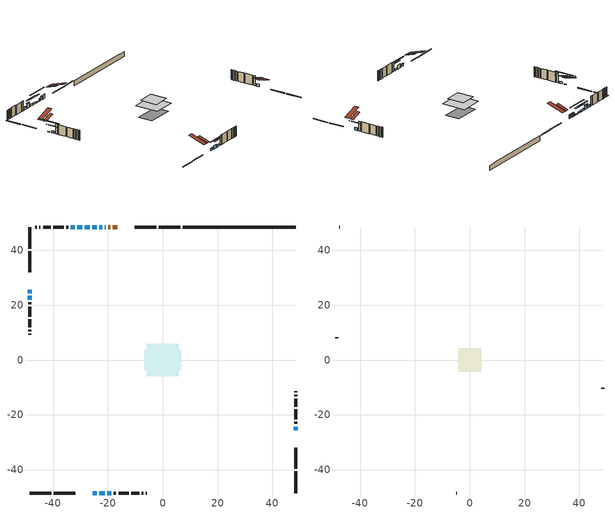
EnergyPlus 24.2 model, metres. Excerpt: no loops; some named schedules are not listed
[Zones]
conditioned space
 floor outside (Floor1 construction): -0.68,-0.68 -0.68,0.68 0.68,0.68 0.68,-0.68 z0.65
 floor adiabatic (AdiabaticFloorConstruction): -5.91,-5.91 -5.91,5.91 5.91,5.91 5.91,-5.91 z3.09
 floor foundation (Slab1 construction): -6.68,-3.63 -6.68,3.63 6.68,3.63 6.68,-3.63 z-1.72
 wall outside (RimJoist1 construction): 6.4,48.58 -1.53,48.58 / -48.58,-48.58 -40.65,-48.58 / -48.58,48.58 -48.58,40.65 / 48.58,-48.58 48.58,-40.65 z0.65:0.95
 wall outside (RimJoist2 construction): -2.46,48.58 -10.19,48.58 / -39.72,-48.58 -31.99,-48.58 / -48.58,39.72 -48.58,31.99 / 48.58,-39.72 48.58,-31.99 z0.65:0.95
 wall outside (AdiabaticWallConstruction 1): -16.57,48.58 -18.19,48.58 / -19.12,48.58 -19.95,48.58 z0.65:2.68
 wall outside (AdiabaticWallConstruction): -20.87,48.58 -21.15,48.58 z0.65:1.87; -25.61,-48.58 -24.16,-48.58 / -26.62,48.58 -28.48,48.58 / -48.58,23.53 -48.58,22.08 / -32.11,48.58 -33.56,48.58 / -20.22,-48.58 -18.77,-48.58 z0.65:1.67; -22.07,48.58 -23.22,48.58 / -48.58,25.61 -48.58,24.46 z0.65:1.01; 48.58,-25.61 48.58,-24.29 z0.65:1.97; -24.15,48.58 -25.7,48.58 z0.65:1.44; -29.41,48.58 -31.18,48.58 z0.65:2.68; -23.23,-48.58 -21.15,-48.58 z0.65:2.43
 wall outside (Wall1 construction): -34.49,48.58 -35.25,48.58 / -17.84,-48.58 -17.08,-48.58 / -48.58,21.16 -48.58,20.39 / 48.58,-23.37 48.58,-22.6 z0.65:5.53
 wall outside (Wall2 construction): -36.18,48.58 -39.92,48.58 / -16.15,-48.58 -12.41,-48.58 / -48.58,19.46 -48.58,15.72 / 48.58,-21.67 48.58,-17.93 z0.65:5.53
 wall outside (Wall3 construction): -40.85,48.58 -43.72,48.58 / -11.48,-48.58 -8.61,-48.58 / -48.58,14.8 -48.58,11.92 / 48.58,-17.01 48.58,-14.13 z0.65:5.53
 wall outside (Wall4 construction): -44.65,48.58 -45.17,48.58 / -7.68,-48.58 -7.16,-48.58 / -48.58,10.99 -48.58,10.47 / 48.58,-13.2 48.58,-12.68 z0.65:5.53
 wall outside (Wall5 construction): -46.1,48.58 -46.48,48.58 / -6.23,-48.58 -5.85,-48.58 / -48.58,9.55 -48.58,9.16 / 48.58,-11.76 48.58,-11.37 z0.65:5.53
 wall foundation (FoundationWall1 construction): 7.32,48.58,-1.72 7.32,48.58,0.65 44.45,48.58,0.65 44.45,48.58,0.45 48.58,48.58,0.45 48.58,48.58,-1.72
 window (WindowConstruction 9): -20.87,48.58 -21.14,48.58 z0.65:1.87
 window (WindowConstruction 8): -25.6,-48.58 -24.16,-48.58 z0.65:1.67
 window (WindowConstruction 10): -22.07,48.58 -23.22,48.58 z0.65:1.01
 window (WindowConstruction 11): -48.58,25.6 -48.58,24.46 z0.65:1.01
 window (WindowConstruction): 48.58,-25.6 48.58,-24.29 z0.65:1.97
 window (WindowConstruction 1): -24.15,48.58 -25.7,48.58 z0.65:1.44
 window (WindowConstruction 2): -26.62,48.58 -28.48,48.58 z0.65:1.67
 window (WindowConstruction 3): -29.41,48.58 -31.18,48.58 z0.65:2.68
 window (WindowConstruction 4): -23.23,-48.58 -21.15,-48.58 z0.65:2.43
 window (WindowConstruction 5): -48.58,23.53 -48.58,22.08 z0.65:1.67
 window (WindowConstruction 6): -32.11,48.58 -33.56,48.58 z0.65:1.67
 window (WindowConstruction 7): -20.22,-48.58 -18.77,-48.58 z0.65:1.67
 door (Door): -16.58,48.58 -18.19,48.58 z0.65:2.68
 door (Door 1): -19.12,48.58 -19.94,48.58 z0.65:2.68
 ceiling adiabatic (AdiabaticFloorConstruction): 5.91,-5.91 5.91,5.91 -5.91,5.91 -5.91,-5.91 z3.09
 roof outside (Roof2 construction): -15.65,48.58,5.53 -15.65,43.18,7.33 -14.22,43.18,7.33 -14.22,48.58,5.53; -26.53,-48.58,5.53 -26.53,-43.18,7.33 -27.96,-43.18,7.33 -27.96,-48.58,5.53; -48.58,26.53,5.53 -43.18,26.53,7.33 -43.18,27.96,7.33 -48.58,27.96,5.53; 48.58,-26.53,5.53 43.18,-26.53,7.33 43.18,-27.96,7.33 48.58,-27.96,5.53
attic - vented
 floor to conditioned space (Floor2 construction Reversed): -4.23,-4.23 -4.23,4.23 4.23,4.23 4.23,-4.23 z5.53
 wall outside (Wall6 construction): -47.41,48.58 -47.65,48.58 / -4.92,-48.58 -4.68,-48.58 / -48.58,8.23 -48.58,8 / 48.58,-10.44 48.58,-10.21 z0.65:5.53
 roof outside (Roof1 construction): -13.29,48.58,5.53 -13.29,40.33,8.28 -11.12,40.33,8.28 -11.12,48.58,5.53; -28.89,-48.58,5.53 -28.89,-40.33,8.28 -31.06,-40.33,8.28 -31.06,-48.58,5.53; -48.58,28.89,5.53 -40.33,28.89,8.28 -40.33,31.06,8.28 -48.58,31.06,5.53; 48.58,-28.89,5.53 40.33,-28.89,8.28 40.33,-31.06,8.28 48.58,-31.06,5.53
shading: -23.96,-48.58 -25.81,-48.58 -25.81,-48.99 -23.96,-48.99 z1.87; -28.31,48.58 -16.98,48.58 -16.98,48.99 -28.31,48.99 z6.1; -48.58,19.37 -48.58,30.7 -48.99,30.7 -48.99,19.37 z6.1; 48.58,-21.6 48.58,-28.3 48.99,-28.3 48.99,-21.6 z4.66; -28.39,48.58 -21.45,48.58 -21.45,48.99 -28.39,48.99 z4.13; -31.17,48.58 -23.93,48.58 -23.93,48.99 -31.17,48.99 z4.36; -31.39,48.58 -29.21,48.58 -29.21,48.99 -31.39,48.99 z2.88; -18.45,-48.58 -25.92,-48.58 -25.92,-48.99 -18.45,-48.99 z5.12; -48.58,19.39 -48.58,26.22 -48.99,26.22 -48.99,19.39 z4.36; -33.76,48.58 -31.91,48.58 -31.91,48.99 -33.76,48.99 z1.87; -16.08,-48.58 -22.91,-48.58 -22.91,-48.99 -16.08,-48.99 z4.36
[Building]
Building 1: Terrain=Suburbs
[Site:Location]
Edmonton Intl AP_AB: Latitude {deg}=53.31; Longitude {deg}=-113.58; Time Zone {hr}=-7; Elevation {m}=723; Keep Site Location Information=Yes
[Site:GroundTemperature:Shallow]
-1.56185, -3.61833, -3.78302, -2.80711, 1.11059, 5.01004, 8.39065, 10.5322, 10.7141, 8.97234, 5.67794, 1.89811
[Site:WaterMainsTemperature]
Calculation Method=Schedule; Temperature Schedule=mains temperature schedule
[Material] Roughness=Rough; Thermal Absorptance=0.9
Name | Thickness {m} | Conductivity {W/m-K} | Density {kg/m3} | Specific Heat {J/kg-K} | Solar Absorptance | Visible Absorptance
asphalt or fiberglass shingles | 0.00635 | 0.162714 | 1121.4 | 1465.45 | 0.4 | 0.4
ceiling loosefill ins | 0.0846667 | 0.0480833 | 16.02 | 1046.75 | 0.7 | 0.7
ceiling stud and cavity | 0.1397 | 0.101195 | 65.682 | 1177.47 | 0.7 | 0.7
concrete 4.0 in. | 0.1016 | 1.803125 | 2242.8 | 837.4 | 0.7 | 0.7
concrete 8.0 in. | 0.2032 | 1.803125 | 2242.8 | 837.4 | 0.7 | 0.7
door material | 0.04445 | 0.053851 | 512.64 | 1214.23 | 0.7 | 0.7
exterior vertical ins | 0.0460229 | 0.029427 | 32.04 | 1214.23 | 0.7 | 0.7
floor covering | 0.0127 | 0.0433444 | 54.468 | 1339.84 | 0.6 | 0.6
floor rigid ins; roof rigid ins | 0.051816 | 0.029427 | 32.04 | 1214.23 | 0.7 | 0.7
floor rigid ins 1; wall rigid ins | 0.512978 | 0.029427 | 32.04 | 1214.23 | 0.7 | 0.7
floor stud and cavity | 0.1397 | 0.140124 | 92.3553 | 1139.71 | 0.7 | 0.7
floor stud and cavity 1 | 0.1397 | 1.75129 | 37.0049 | 1207.88 | 0.7 | 0.7
furniture material conditioned space 1 | 0.1524 | 0.115458 | 640.8 | 1214.23 | 0.6 | 0.6
gypsum board | 0.0127 | 0.160291 | 801 | 837.4 | 0.6 | 0.6
gypsum board 1 | 0.0127 | 0.160291 | 801 | 837.4 | 0.7 | 0.7
osb sheathing 0.5 in. | 0.0127 | 0.115458 | 512.64 | 1214.23 | 0.7 | 0.7
osb sheathing 0.75 in. | 0.01905 | 0.115458 | 512.64 | 1214.23 | 0.7 | 0.7
osb sheathing 2.0 in. | 0.0508 | 0.115458 | 512.64 | 1214.23 | 0.7 | 0.7
rim joist stud and cavity | 0.0508 | 0.0451784 | 125.044 | 1163.47 | 0.6 | 0.6
rim joist stud and cavity 1 | 0.0508 | 0.0475618 | 125.044 | 1163.47 | 0.6 | 0.6
roof stud and cavity | 0.2032 | 0.153094 | 78.34581 | 1123.46 | 0.7 | 0.7
wall stud and cavity | 0.1397 | 0.0910889 | 139.0536 | 1170.24 | 0.7 | 0.7
wall stud and cavity 1 | 0.1397 | 0.0806284 | 139.0536 | 1170.24 | 0.7 | 0.7
wall stud and cavity 2 | 0.1397 | 0.0903627 | 139.0536 | 1170.24 | 0.7 | 0.7
wall stud and cavity 3 | 0.1397 | 0.106495 | 139.0536 | 1170.24 | 0.7 | 0.7
wall stud and cavity 4 | 0.1397 | 0.103575 | 139.0536 | 1170.24 | 0.7 | 0.7
wall stud and cavity 5 | 0.0889 | 6.1454 | 50.32683 | 1063.81 | 0.6 | 0.6
wall stud and cavity 6 | 0.0889 | 0.380278 | 52.3479 | 1209.89 | 0.7 | 0.7
wall stud and cavity 7 | 0.0889 | 0.391764 | 83.0341 | 1211.67 | 0.7 | 0.7
wood siding | 0.0254 | 0.102417 | 544.68 | 1172.36 | 0.4 | 0.4
wood siding 1 | 0.00254 | 0.102417 | 544.68 | 1172.36 | 0.4 | 0.4
wood siding 2; wood siding 3; wood siding 4 | 0.0254 | 0.102417 | 544.68 | 1172.36 | 0.7 | 0.7
[WindowMaterial:SimpleGlazingSystem]
Name | U-Factor {W/m2-K} | Solar Heat Gain Coefficient
WindowMaterial | 3.30005 | 0.67
WindowMaterial 1 | 1.89588 | 0.49
WindowMaterial 2 | 1.79368 | 0.52
WindowMaterial 3 | 2.97754 | 0.59
WindowMaterial 4 | 2.927009 | 0.63
WindowMaterial 5 | 1.94585 | 0.48
WindowMaterial 6 | 1.83059 | 0.5
WindowMaterial 7 | 2.31833 | 0.38
WindowMaterial 8 | 3.2552 | 0.42
[Construction]
AdiabaticFloorConstruction: floor stud and cavity 1, floor rigid ins 1, osb sheathing 0.75 in., floor covering
AdiabaticWallConstruction: wood siding 3, wall rigid ins, wall stud and cavity 6, gypsum board
AdiabaticWallConstruction 1: wood siding 4, wall rigid ins, wall stud and cavity 6, gypsum board
Door; Door 1: door material
Floor1 construction: floor stud and cavity, floor rigid ins, osb sheathing 0.75 in., floor covering
Floor2 construction Reversed: gypsum board, ceiling stud and cavity, ceiling loosefill ins
FoundationWall1 construction: concrete 8.0 in., gypsum board 1
furniture construction conditioned space 1: furniture material conditioned space 1
PartitionWallConstruction: gypsum board, wall stud and cavity 7, gypsum board
RimJoist1 construction: wood siding 2, osb sheathing 2.0 in., rim joist stud and cavity
RimJoist2 construction: wood siding 2, osb sheathing 2.0 in., rim joist stud and cavity 1
Roof1 construction: asphalt or fiberglass shingles
Roof2 construction: asphalt or fiberglass shingles, roof rigid ins, osb sheathing 0.75 in., roof stud and cavity, gypsum board
Slab1 construction: concrete 4.0 in.
Wall1 construction: wood siding, osb sheathing 0.5 in., wall stud and cavity, gypsum board
Wall2 construction: wood siding, osb sheathing 0.5 in., wall stud and cavity 1, gypsum board
Wall3 construction: wood siding, osb sheathing 0.5 in., wall stud and cavity 2, gypsum board
Wall4 construction: wood siding, osb sheathing 0.5 in., wall stud and cavity 3, gypsum board
Wall5 construction: wood siding, osb sheathing 0.5 in., wall stud and cavity 4, gypsum board
Wall6 construction: wood siding 1, wall stud and cavity 5
WindowConstruction: WindowMaterial
WindowConstruction 1: WindowMaterial 1
WindowConstruction 10; WindowConstruction 11: WindowMaterial 8
WindowConstruction 2: WindowMaterial 2
WindowConstruction 3: WindowMaterial 3
WindowConstruction 4: WindowMaterial 4
WindowConstruction 5; WindowConstruction 7; WindowConstruction 8: WindowMaterial 5
WindowConstruction 6: WindowMaterial 6
WindowConstruction 9: WindowMaterial 7
[Zone] Multiplier=1; Part of Total Floor Area=Yes
Name | Volume {m3}
attic - vented | 31.9649
conditioned space | 625.3
[Space]
Name | Zone | Volume {m3}
attic - vented 1 | attic - vented | 31.9649
conditioned space 1 | conditioned space | 625.3
[ZoneInfiltration:EffectiveLeakageArea]
infil attic - vented 1: Zone or Space=attic - vented 1; Schedule=Always On Discrete; Effective Air Leakage Area {cm2}=2492.17; Stack Coefficient=0.000530229; Wind Coefficient=1.55579e-05
[ZoneMixing]
whole house fan mix: Zone or Space=attic - vented; Schedule=Always On Continuous; Design Flow Rate Calculation Method=Flow/Zone; Design Flow Rate {m3/s}=0; Source Zone or Space=conditioned space
[SurfaceProperty:ExposedFoundationPerimeter]
Slab1: Exposed Perimeter Calculation Method=TotalExposedPerimeter; Total Exposed Perimeter {m}=41.251
[InternalMass] Zone or ZoneList=conditioned space; Space or SpaceList=conditioned space 1
Name | Construction | Surface Area {m2}
furniture mass conditioned space 1 | furniture construction conditioned space 1 | 95.3641
partition wall mass | PartitionWallConstruction | 238.41
[Lights]
interior lighting: Zone or ZoneList or Space or SpaceList=conditioned space 1; Schedule=interior lighting schedule; Design Level Calculation Method=LightingLevel; Lighting Level {W}=343.2; Return Air Fraction=0; Fraction Radiant=0.6; Fraction Visible=0.2; Fraction Replaceable=1
[People]
occupants: Zone or ZoneList or Space or SpaceList=conditioned space 1; Number of People Schedule=occupants schedule; Number of People Calculation Method=People; Number of People=3; Fraction Radiant=0.314171; Sensible Heat Fraction=0.56303; Activity Level Schedule=occupants activity schedule; Carbon Dioxide Generation Rate {m3/s-W}=0; Enable ASHRAE 55 Comfort Warnings=No; Mean Radiant Temperature Calculation Type=EnclosureAveraged
[ElectricEquipment] Zone or ZoneList or Space or SpaceList=conditioned space 1; Design Level Calculation Method=EquipmentLevel
Name | Schedule | Design Level {W} | Fraction Latent | Fraction Radiant | Fraction Lost
clothes dryer | clothes dryer schedule | 140.772 | 0.015 | 0.081 | 0.85
clothes washer | clothes washer schedule | 32.1985 | 0.03 | 0.162 | 0.7
cooking range | cooking range schedule | 215.147 | 0.08 | 0.432 | 0.2
dishwasher | dishwasher schedule | 66.8632 | 0.3 | 0.18 | 0.4
fridge | fridge schedule | 72.9452 | 0 | 0.6 | 0
mech vent bath fan 0 | mech vent bath fan 0 schedule | 50.2 | 0 | 0 | 1
mech vent bath fan 1 | mech vent bath fan 1 schedule | 50.2 | 0 | 0 | 1
mech vent house fan | mech vent house fan schedule | 0 | 0 | 0 | 1
mech vent house fan cfis | mech vent house fan cfis schedule | 0 | 0 | 0 | 0
mech vent range fan 0 | mech vent range fan 0 schedule | 57 | 0 | 0 | 1
misc plug loads | misc plug loads schedule | 494.7 | 0.045 | 0.513 | 0.1
whole house fan | Always On Discrete | 0 | 0 | 0 | 1
[OtherEquipment] Zone or ZoneList or Space or SpaceList=conditioned space 1; Design Level Calculation Method=EquipmentLevel
Name | Fuel Type | Schedule | Design Level {W} | Fraction Latent | Fraction Radiant | Fraction Lost
clothes dryer 1 | Electricity | clothes dryer schedule | 0 | 0.015 | 0.081 | 0.85
cooking range 1 | Electricity | cooking range schedule | 0 | 0.08 | 0.432 | 0.2
general water use latent | None | general water use schedule | 62.594 | 1 | 0 | 0
general water use sensible | None | general water use schedule | -61.6891 | 0 | 0.6 | 0
mech vent house fan latent load | None | Always On Discrete | 0 | 1 | 0 | 0
mech vent house fan sensible load | None | Always On Discrete | 0 | 0 | 0 | 0
water heater energy adjustment1 | NaturalGas | Always On Discrete | 0.01 | 0 | 0 | 1
[ZoneInfiltration:DesignFlowRate] Zone or ZoneList or Space or SpaceList=conditioned space 1; Schedule=Always On Discrete; Design Flow Rate Calculation Method=Flow/Zone; Design Flow Rate {m3/s}=0
infil flow; natural vent flow; whole house fan flow
[Foundation:Kiva]
Foundation Kiva 1: Initial Indoor Air Temperature {C}=18; Wall Height Above Grade {m}=0.650016; Wall Depth Below Slab {m}=0.2032; Custom Block Material Name 1=exterior vertical ins; Custom Block Depth 1 {m}=2.37; Custom Block X Position 1 {m}=0.2159; Custom Block Z Position 1 {m}=0
[Foundation:Kiva:Settings]
Soil Conductivity {W/m-K}=0.849921; Soil Density {kg/m3}=1842.3; Soil Specific Heat {J/kg-K}=418.7; Ground Solar Absorptivity=0.9; Ground Thermal Absorptivity=0.9; Ground Surface Roughness {m}=0.03; Far-Field Width {m}=40; Deep-Ground Boundary Condition=ZeroFlux; Deep-Ground Depth {m}=40; Minimum Cell Dimension {m}=0.2; Maximum Cell Growth Coefficient=3; Simulation Timestep=Timestep
[Exterior:Lights]
exterior lighting: Schedule=exterior lighting schedule; Design Level {W}=75.6
[Schedule:Constant]
Name | Hourly Value
Always On Continuous; mech vent house fan schedule; mech vent house fan cfis schedule; Always On Discrete | 1
occupants activity schedule | 117.228
fridge schedule | 0
[Schedule:Week:Daily]
interior lighting schedule Week Rule - Jan1-Jan27: interior lighting schedule day, interior lighting schedule day, interior lighting schedule day, interior lighting schedule day, interior lighting schedule day, interior lighting schedule day, interior lighting schedule day, interior lighting schedule default day, interior lighting schedule default day, interior lighting schedule default day, interior lighting schedule default day, interior lighting schedule default day
interior lighting schedule Week Rule - Jan28-Feb3: interior lighting schedule day, interior lighting schedule day, interior lighting schedule day, interior lighting schedule day, interior lighting schedule day 1, interior lighting schedule day 1, interior lighting schedule day 1, interior lighting schedule default day, interior lighting schedule default day, interior lighting schedule default day, interior lighting schedule default day, interior lighting schedule default day
interior lighting schedule Week Rule - Feb4-Feb24: interior lighting schedule day 1, interior lighting schedule day 1, interior lighting schedule day 1, interior lighting schedule day 1, interior lighting schedule day 1, interior lighting schedule day 1, interior lighting schedule day 1, interior lighting schedule default day, interior lighting schedule default day, interior lighting schedule default day, interior lighting schedule default day, interior lighting schedule default day
interior lighting schedule Week Rule - Feb25-Mar3: interior lighting schedule day 1, interior lighting schedule day 1, interior lighting schedule day 1, interior lighting schedule day 1, interior lighting schedule day 2, interior lighting schedule day 2, interior lighting schedule day 2, interior lighting schedule default day, interior lighting schedule default day, interior lighting schedule default day, interior lighting schedule default day, interior lighting schedule default day
interior lighting schedule Week Rule - Mar4-Mar31: interior lighting schedule day 2, interior lighting schedule day 2, interior lighting schedule day 2, interior lighting schedule day 2, interior lighting schedule day 2, interior lighting schedule day 2, interior lighting schedule day 2, interior lighting schedule default day, interior lighting schedule default day, interior lighting schedule default day, interior lighting schedule default day, interior lighting schedule default day
interior lighting schedule Week Rule - Apr1-Apr28: interior lighting schedule day 3, interior lighting schedule day 3, interior lighting schedule day 3, interior lighting schedule day 3, interior lighting schedule day 3, interior lighting schedule day 3, interior lighting schedule day 3, interior lighting schedule default day, interior lighting schedule default day, interior lighting schedule default day, interior lighting schedule default day, interior lighting schedule default day
interior lighting schedule Week Rule - Apr29-May5: interior lighting schedule day 3, interior lighting schedule day 3, interior lighting schedule day 4, interior lighting schedule day 4, interior lighting schedule day 4, interior lighting schedule day 4, interior lighting schedule day 4, interior lighting schedule default day, interior lighting schedule default day, interior lighting schedule default day, interior lighting schedule default day, interior lighting schedule default day
interior lighting schedule Week Rule - May6-May26: interior lighting schedule day 4, interior lighting schedule day 4, interior lighting schedule day 4, interior lighting schedule day 4, interior lighting schedule day 4, interior lighting schedule day 4, interior lighting schedule day 4, interior lighting schedule default day, interior lighting schedule default day, interior lighting schedule default day, interior lighting schedule default day, interior lighting schedule default day
interior lighting schedule Week Rule - May27-Jun2: interior lighting schedule day 4, interior lighting schedule day 4, interior lighting schedule day 4, interior lighting schedule day 4, interior lighting schedule day 4, interior lighting schedule day 5, interior lighting schedule day 5, interior lighting schedule default day, interior lighting schedule default day, interior lighting schedule default day, interior lighting schedule default day, interior lighting schedule default day
interior lighting schedule Week Rule - Jun3-Jun30: interior lighting schedule day 5, interior lighting schedule day 5, interior lighting schedule day 5, interior lighting schedule day 5, interior lighting schedule day 5, interior lighting schedule day 5, interior lighting schedule day 5, interior lighting schedule default day, interior lighting schedule default day, interior lighting schedule default day, interior lighting schedule default day, interior lighting schedule default day
interior lighting schedule Week Rule - Jul1-Jul28: interior lighting schedule day 6, interior lighting schedule day 6, interior lighting schedule day 6, interior lighting schedule day 6, interior lighting schedule day 6, interior lighting schedule day 6, interior lighting schedule day 6, interior lighting schedule default day, interior lighting schedule default day, interior lighting schedule default day, interior lighting schedule default day, interior lighting schedule default day
interior lighting schedule Week Rule - Jul29-Aug4: interior lighting schedule day 6, interior lighting schedule day 6, interior lighting schedule day 6, interior lighting schedule day 7, interior lighting schedule day 7, interior lighting schedule day 7, interior lighting schedule day 7, interior lighting schedule default day, interior lighting schedule default day, interior lighting schedule default day, interior lighting schedule default day, interior lighting schedule default day
interior lighting schedule Week Rule - Aug5-Aug25: interior lighting schedule day 7, interior lighting schedule day 7, interior lighting schedule day 7, interior lighting schedule day 7, interior lighting schedule day 7, interior lighting schedule day 7, interior lighting schedule day 7, interior lighting schedule default day, interior lighting schedule default day, interior lighting schedule default day, interior lighting schedule default day, interior lighting schedule default day
interior lighting schedule Week Rule - Aug26-Sep1: interior lighting schedule day 7, interior lighting schedule day 7, interior lighting schedule day 7, interior lighting schedule day 7, interior lighting schedule day 7, interior lighting schedule day 7, interior lighting schedule day 8, interior lighting schedule default day, interior lighting schedule default day, interior lighting schedule default day, interior lighting schedule default day, interior lighting schedule default day
interior lighting schedule Week Rule - Sep2-Sep29: interior lighting schedule day 8, interior lighting schedule day 8, interior lighting schedule day 8, interior lighting schedule day 8, interior lighting schedule day 8, interior lighting schedule day 8, interior lighting schedule day 8, interior lighting schedule default day, interior lighting schedule default day, interior lighting schedule default day, interior lighting schedule default day, interior lighting schedule default day
interior lighting schedule Week Rule - Sep30-Oct6: interior lighting schedule day 8, interior lighting schedule day 9, interior lighting schedule day 9, interior lighting schedule day 9, interior lighting schedule day 9, interior lighting schedule day 9, interior lighting schedule day 9, interior lighting schedule default day, interior lighting schedule default day, interior lighting schedule default day, interior lighting schedule default day, interior lighting schedule default day
interior lighting schedule Week Rule - Oct7-Oct27: interior lighting schedule day 9, interior lighting schedule day 9, interior lighting schedule day 9, interior lighting schedule day 9, interior lighting schedule day 9, interior lighting schedule day 9, interior lighting schedule day 9, interior lighting schedule default day, interior lighting schedule default day, interior lighting schedule default day, interior lighting schedule default day, interior lighting schedule default day
interior lighting schedule Week Rule - Oct28-Nov3: interior lighting schedule day 9, interior lighting schedule day 9, interior lighting schedule day 9, interior lighting schedule day 9, interior lighting schedule day 10, interior lighting schedule day 10, interior lighting schedule day 10, interior lighting schedule default day, interior lighting schedule default day, interior lighting schedule default day, interior lighting schedule default day, interior lighting schedule default day
interior lighting schedule Week Rule - Nov4-Nov24: interior lighting schedule day 10, interior lighting schedule day 10, interior lighting schedule day 10, interior lighting schedule day 10, interior lighting schedule day 10, interior lighting schedule day 10, interior lighting schedule day 10, interior lighting schedule default day, interior lighting schedule default day, interior lighting schedule default day, interior lighting schedule default day, interior lighting schedule default day
interior lighting schedule Week Rule - Nov25-Dec1: interior lighting schedule day 10, interior lighting schedule day 10, interior lighting schedule day 10, interior lighting schedule day 10, interior lighting schedule day 10, interior lighting schedule day 10, interior lighting schedule day 11, interior lighting schedule default day, interior lighting schedule default day, interior lighting schedule default day, interior lighting schedule default day, interior lighting schedule default day
interior lighting schedule Week Rule - Dec2-Dec31: interior lighting schedule day 11, interior lighting schedule day 11, interior lighting schedule day 11, interior lighting schedule day 11, interior lighting schedule day 11, interior lighting schedule day 11, interior lighting schedule day 11, interior lighting schedule default day, interior lighting schedule default day, interior lighting schedule default day, interior lighting schedule default day, interior lighting schedule default day
occupants schedule Week Rule - Jan1-Dec31: occupants schedule day, occupants schedule day, occupants schedule day, occupants schedule day, occupants schedule day, occupants schedule day, occupants schedule day, occupants schedule default day, occupants schedule default day, occupants schedule default day, occupants schedule default day, occupants schedule default day
clothes dryer schedule Week Rule - Jan1-Dec31: clothes dryer schedule day, clothes dryer schedule day, clothes dryer schedule day, clothes dryer schedule day, clothes dryer schedule day, clothes dryer schedule day, clothes dryer schedule day, clothes dryer schedule default day, clothes dryer schedule default day, clothes dryer schedule default day, clothes dryer schedule default day, clothes dryer schedule default day
clothes washer schedule Week Rule - Jan1-Dec31: clothes washer schedule day, clothes washer schedule day, clothes washer schedule day, clothes washer schedule day, clothes washer schedule day, clothes washer schedule day, clothes washer schedule day, clothes washer schedule default day, clothes washer schedule default day, clothes washer schedule default day, clothes washer schedule default day, clothes washer schedule default day
cooking range schedule Week Rule - Jan1-Dec31: cooking range schedule day, cooking range schedule day, cooking range schedule day, cooking range schedule day, cooking range schedule day, cooking range schedule day, cooking range schedule day, cooking range schedule default day, cooking range schedule default day, cooking range schedule default day, cooking range schedule default day, cooking range schedule default day
dishwasher schedule Week Rule - Jan1-Dec31: dishwasher schedule day, dishwasher schedule day, dishwasher schedule day, dishwasher schedule day, dishwasher schedule day, dishwasher schedule day, dishwasher schedule day, dishwasher schedule default day, dishwasher schedule default day, dishwasher schedule default day, dishwasher schedule default day, dishwasher schedule default day
mech vent bath fan 0 schedule Week Rule - Jan1-Dec31: mech vent bath fan 0 schedule day, mech vent bath fan 0 schedule day, mech vent bath fan 0 schedule day, mech vent bath fan 0 schedule day, mech vent bath fan 0 schedule day, mech vent bath fan 0 schedule day, mech vent bath fan 0 schedule day, mech vent bath fan 0 schedule default day, mech vent bath fan 0 schedule default day, mech vent bath fan 0 schedule default day, mech vent bath fan 0 schedule default day, mech vent bath fan 0 schedule default day
mech vent bath fan 1 schedule Week Rule - Jan1-Dec31: mech vent bath fan 1 schedule day, mech vent bath fan 1 schedule day, mech vent bath fan 1 schedule day, mech vent bath fan 1 schedule day, mech vent bath fan 1 schedule day, mech vent bath fan 1 schedule day, mech vent bath fan 1 schedule day, mech vent bath fan 1 schedule default day, mech vent bath fan 1 schedule default day, mech vent bath fan 1 schedule default day, mech vent bath fan 1 schedule default day, mech vent bath fan 1 schedule default day
mech vent range fan 0 schedule Week Rule - Jan1-Dec31: mech vent range fan 0 schedule day, mech vent range fan 0 schedule day, mech vent range fan 0 schedule day, mech vent range fan 0 schedule day, mech vent range fan 0 schedule day, mech vent range fan 0 schedule day, mech vent range fan 0 schedule day, mech vent range fan 0 schedule default day, mech vent range fan 0 schedule default day, mech vent range fan 0 schedule default day, mech vent range fan 0 schedule default day, mech vent range fan 0 schedule default day
misc plug loads schedule Week Rule - Jan1-Dec31: misc plug loads schedule day, misc plug loads schedule day, misc plug loads schedule day, misc plug loads schedule day, misc plug loads schedule day, misc plug loads schedule day, misc plug loads schedule day, misc plug loads schedule default day, misc plug loads schedule default day, misc plug loads schedule default day, misc plug loads schedule default day, misc plug loads schedule default day
general water use schedule Week Rule - Jan1-Dec31: general water use schedule day, general water use schedule day, general water use schedule day, general water use schedule day, general water use schedule day, general water use schedule day, general water use schedule day, general water use schedule default day, general water use schedule default day, general water use schedule default day, general water use schedule default day, general water use schedule default day
exterior lighting schedule Week Rule - Jan1-Jan27: exterior lighting schedule day, exterior lighting schedule day, exterior lighting schedule day, exterior lighting schedule day, exterior lighting schedule day, exterior lighting schedule day, exterior lighting schedule day, exterior lighting schedule default day, exterior lighting schedule default day, exterior lighting schedule default day, exterior lighting schedule default day, exterior lighting schedule default day
exterior lighting schedule Week Rule - Jan28-Feb3: exterior lighting schedule day, exterior lighting schedule day, exterior lighting schedule day, exterior lighting schedule day, exterior lighting schedule day 1, exterior lighting schedule day 1, exterior lighting schedule day 1, exterior lighting schedule default day, exterior lighting schedule default day, exterior lighting schedule default day, exterior lighting schedule default day, exterior lighting schedule default day
exterior lighting schedule Week Rule - Feb4-Feb24: exterior lighting schedule day 1, exterior lighting schedule day 1, exterior lighting schedule day 1, exterior lighting schedule day 1, exterior lighting schedule day 1, exterior lighting schedule day 1, exterior lighting schedule day 1, exterior lighting schedule default day, exterior lighting schedule default day, exterior lighting schedule default day, exterior lighting schedule default day, exterior lighting schedule default day
exterior lighting schedule Week Rule - Feb25-Mar3: exterior lighting schedule day 1, exterior lighting schedule day 1, exterior lighting schedule day 1, exterior lighting schedule day 1, exterior lighting schedule day 2, exterior lighting schedule day 2, exterior lighting schedule day 2, exterior lighting schedule default day, exterior lighting schedule default day, exterior lighting schedule default day, exterior lighting schedule default day, exterior lighting schedule default day
exterior lighting schedule Week Rule - Mar4-Mar31: exterior lighting schedule day 2, exterior lighting schedule day 2, exterior lighting schedule day 2, exterior lighting schedule day 2, exterior lighting schedule day 2, exterior lighting schedule day 2, exterior lighting schedule day 2, exterior lighting schedule default day, exterior lighting schedule default day, exterior lighting schedule default day, exterior lighting schedule default day, exterior lighting schedule default day
exterior lighting schedule Week Rule - Apr1-Apr28: exterior lighting schedule day 3, exterior lighting schedule day 3, exterior lighting schedule day 3, exterior lighting schedule day 3, exterior lighting schedule day 3, exterior lighting schedule day 3, exterior lighting schedule day 3, exterior lighting schedule default day, exterior lighting schedule default day, exterior lighting schedule default day, exterior lighting schedule default day, exterior lighting schedule default day
exterior lighting schedule Week Rule - Apr29-May5: exterior lighting schedule day 3, exterior lighting schedule day 3, exterior lighting schedule day 4, exterior lighting schedule day 4, exterior lighting schedule day 4, exterior lighting schedule day 4, exterior lighting schedule day 4, exterior lighting schedule default day, exterior lighting schedule default day, exterior lighting schedule default day, exterior lighting schedule default day, exterior lighting schedule default day
exterior lighting schedule Week Rule - May6-May26: exterior lighting schedule day 4, exterior lighting schedule day 4, exterior lighting schedule day 4, exterior lighting schedule day 4, exterior lighting schedule day 4, exterior lighting schedule day 4, exterior lighting schedule day 4, exterior lighting schedule default day, exterior lighting schedule default day, exterior lighting schedule default day, exterior lighting schedule default day, exterior lighting schedule default day
exterior lighting schedule Week Rule - May27-Jun2: exterior lighting schedule day 4, exterior lighting schedule day 4, exterior lighting schedule day 4, exterior lighting schedule day 4, exterior lighting schedule day 4, exterior lighting schedule day 5, exterior lighting schedule day 5, exterior lighting schedule default day, exterior lighting schedule default day, exterior lighting schedule default day, exterior lighting schedule default day, exterior lighting schedule default day
exterior lighting schedule Week Rule - Jun3-Jun30: exterior lighting schedule day 5, exterior lighting schedule day 5, exterior lighting schedule day 5, exterior lighting schedule day 5, exterior lighting schedule day 5, exterior lighting schedule day 5, exterior lighting schedule day 5, exterior lighting schedule default day, exterior lighting schedule default day, exterior lighting schedule default day, exterior lighting schedule default day, exterior lighting schedule default day
[Schedule:Year]
interior lighting schedule: interior lighting schedule Week Rule - Jan1-Jan27, 1, 1, 1, 27, interior lighting schedule Week Rule - Jan28-Feb3, 1, 28, 2, 3, interior lighting schedule Week Rule - Feb4-Feb24, 2, 4, 2, 24, interior lighting schedule Week Rule - Feb25-Mar3, 2, 25, 3, 3, interior lighting schedule Week Rule - Mar4-Mar31, 3, 4, 3, 31, interior lighting schedule Week Rule - Apr1-Apr28, 4, 1, 4, 28, interior lighting schedule Week Rule - Apr29-May5, 4, 29, 5, 5, interior lighting schedule Week Rule - May6-May26, 5, 6, 5, 26, interior lighting schedule Week Rule - May27-Jun2, 5, 27, 6, 2, interior lighting schedule Week Rule - Jun3-Jun30, 6, 3, 6, 30, interior lighting schedule Week Rule - Jul1-Jul28, 7, 1, 7, 28, interior lighting schedule Week Rule - Jul29-Aug4, 7, 29, 8, 4, interior lighting schedule Week Rule - Aug5-Aug25, 8, 5, 8, 25, interior lighting schedule Week Rule - Aug26-Sep1, 8, 26, 9, 1, interior lighting schedule Week Rule - Sep2-Sep29, 9, 2, 9, 29, interior lighting schedule Week Rule - Sep30-Oct6, 9, 30, 10, 6, interior lighting schedule Week Rule - Oct7-Oct27, 10, 7, 10, 27, interior lighting schedule Week Rule - Oct28-Nov3, 10, 28, 11, 3, interior lighting schedule Week Rule - Nov4-Nov24, 11, 4, 11, 24, interior lighting schedule Week Rule - Nov25-Dec1, 11, 25, 12, 1, interior lighting schedule Week Rule - Dec2-Dec31, 12, 2, 12, 31
occupants schedule: occupants schedule Week Rule - Jan1-Dec31, 1, 1, 12, 31
clothes dryer schedule: clothes dryer schedule Week Rule - Jan1-Dec31, 1, 1, 12, 31
clothes washer schedule: clothes washer schedule Week Rule - Jan1-Dec31, 1, 1, 12, 31
cooking range schedule: cooking range schedule Week Rule - Jan1-Dec31, 1, 1, 12, 31
dishwasher schedule: dishwasher schedule Week Rule - Jan1-Dec31, 1, 1, 12, 31
mech vent bath fan 0 schedule: mech vent bath fan 0 schedule Week Rule - Jan1-Dec31, 1, 1, 12, 31
mech vent bath fan 1 schedule: mech vent bath fan 1 schedule Week Rule - Jan1-Dec31, 1, 1, 12, 31
mech vent range fan 0 schedule: mech vent range fan 0 schedule Week Rule - Jan1-Dec31, 1, 1, 12, 31
misc plug loads schedule: misc plug loads schedule Week Rule - Jan1-Dec31, 1, 1, 12, 31
general water use schedule: general water use schedule Week Rule - Jan1-Dec31, 1, 1, 12, 31
exterior lighting schedule: exterior lighting schedule Week Rule - Jan1-Jan27, 1, 1, 1, 27, exterior lighting schedule Week Rule - Jan28-Feb3, 1, 28, 2, 3, exterior lighting schedule Week Rule - Feb4-Feb24, 2, 4, 2, 24, exterior lighting schedule Week Rule - Feb25-Mar3, 2, 25, 3, 3, exterior lighting schedule Week Rule - Mar4-Mar31, 3, 4, 3, 31, exterior lighting schedule Week Rule - Apr1-Apr28, 4, 1, 4, 28, exterior lighting schedule Week Rule - Apr29-May5, 4, 29, 5, 5, exterior lighting schedule Week Rule - May6-May26, 5, 6, 5, 26, exterior lighting schedule Week Rule - May27-Jun2, 5, 27, 6, 2, exterior lighting schedule Week Rule - Jun3-Jun30, 6, 3, 6, 30, exterior lighting schedule Week Rule - Jul1-Jul28, 7, 1, 7, 28, exterior lighting schedule Week Rule - Jul29-Aug4, 7, 29, 8, 4, exterior lighting schedule Week Rule - Aug5-Aug25, 8, 5, 8, 25, exterior lighting schedule Week Rule - Aug26-Sep1, 8, 26, 9, 1, exterior lighting schedule Week Rule - Sep2-Sep29, 9, 2, 9, 29, exterior lighting schedule Week Rule - Sep30-Oct6, 9, 30, 10, 6, exterior lighting schedule Week Rule - Oct7-Oct27, 10, 7, 10, 27, exterior lighting schedule Week Rule - Oct28-Nov3, 10, 28, 11, 3, exterior lighting schedule Week Rule - Nov4-Nov24, 11, 4, 11, 24, exterior lighting schedule Week Rule - Nov25-Dec1, 11, 25, 12, 1, exterior lighting schedule Week Rule - Dec2-Dec31, 12, 2, 12, 31
[Schedule:Compact]
mains temperature schedule: Through: 01/01, For: AllDays, Until: 24:00, 3.97167, Through: 01/02, For: AllDays, Until: 24:00, 3.90778, Through: 01/03, For: AllDays, Until: 24:00, 3.84556, Through: 01/04, For: AllDays, Until: 24:00, 3.78389, Through: 01/05, For: AllDays, Until: 24:00, 3.72278, Through: 01/06, For: AllDays, Until: 24:00, 3.66278, Through: 01/07, For: AllDays, Until: 24:00, 3.60389, Through: 01/08, For: AllDays, Until: 24:00, 3.54556, Through: 01/09, For: AllDays, Until: 24:00, 3.48833, Through: 01/10, For: AllDays, Until: 24:00, 3.43167, Through: 01/11, For: AllDays, Until: 24:00, 3.37611, Through: 01/12, For: AllDays, Until: 24:00, 3.32167, Through: 01/13, For: AllDays, Until: 24:00, 3.26833, Through: 01/14, For: AllDays, Until: 24:00, 3.21556, Through: 01/15, For: AllDays, Until: 24:00, 3.16444, Through: 01/16, For: AllDays, Until: 24:00, 3.11389, Through: 01/17, For: AllDays, Until: 24:00, 3.06444, Through: 01/18, For: AllDays, Until: 24:00, 3.01611, Through: 01/19, For: AllDays, Until: 24:00, 2.96889, Through: 01/20, For: AllDays, Until: 24:00, 2.92278, Through: 01/21, For: AllDays, Until: 24:00, 2.87722, Through: 01/22, For: AllDays, Until: 24:00, 2.83333, Through: 01/23, For: AllDays, Until: 24:00, 2.79056, Through: 01/24, For: AllDays, Until: 24:00, 2.74889, Through: 01/25, For: AllDays, Until: 24:00, 2.70833, Through: 01/26, For: AllDays, Until: 24:00, 2.66889, Through: 01/27, For: AllDays, Until: 24:00, 2.63056, Through: 01/28, For: AllDays, Until: 24:00, 2.59333, Through: 01/29, For: AllDays, Until: 24:00, 2.55778, Through: 01/30, For: AllDays, Until: 24:00, 2.52278, Through: 01/31, For: AllDays, Until: 24:00, 2.48944, Through: 02/01, For: AllDays, Until: 24:00, 2.45722, Through: 02/02, For: AllDays, Until: 24:00, 2.42611, Through: 02/03, For: AllDays, Until: 24:00, 2.39667, Through: 02/04, For: AllDays, Until: 24:00, 2.36833, Through: 02/05, For: AllDays, Until: 24:00, 2.34111, Through: 02/06, For: AllDays, Until: 24:00, 2.315, Through: 02/07, For: AllDays, Until: 24:00, 2.29056, Through: 02/08, For: AllDays, Until: 24:00, 2.26722, Through: 02/09, For: AllDays, Until: 24:00, 2.245, Through: 02/10, For: AllDays, Until: 24:00, 2.22444, Through: 02/11, For: AllDays, Until: 24:00, 2.20444, Through: 02/12, For: AllDays, Until: 24:00, 2.18667, Through: 02/13, For: AllDays, Until: 24:00, 2.17, Through: 02/14, For: AllDays, Until: 24:00, 2.15444, Through: 02/15, For: AllDays, Until: 24:00, 2.14, Through: 02/16, For: AllDays, Until: 24:00, 2.12722, Through: 02/17, For: AllDays, Until: 24:00, 2.11556, Through: 02/18, For: AllDays, Until: 24:00, 2.10556, Through: 02/19, For: AllDays, Until: 24:00, 2.09667, Through: 02/20, For: AllDays, Until: 24:00, 2.08889, Through: 02/21, For: AllDays, Until: 24:00, 2.08278, Through: 02/22, For: AllDays, Until: 24:00, 2.07833, Through: 02/23, For: AllDays, Until: 24:00, 2.07444, Through: 02/24, For: AllDays, Until: 24:00, 2.07278, Through: 02/25, For: AllDays, Until: 24:00, 2.07167, Through: 02/26, For: AllDays, Until: 24:00, 2.07222, Through: 02/27, For: AllDays, Until: 24:00, 2.07444, Through: 02/28, For: AllDays, Until: 24:00, 2.07778, Through: 03/01, For: AllDays, Until: 24:00, 2.08222, Through: 03/02, For: AllDays, Until: 24:00, 2.08833, Through: 03/03, For: AllDays, Until: 24:00, 2.09556, Through: 03/04, For: AllDays, Until: 24:00, 2.10444, Through: 03/05, For: AllDays, Until: 24:00, 2.11444, Through: 03/06, For: AllDays, Until: 24:00, 2.12556, Through: 03/07, For: AllDays, Until: 24:00, 2.13833, Through: 03/08, For: AllDays, Until: 24:00, 2.15278, Through: 03/09, For: AllDays, Until: 24:00, 2.16778, Through: 03/10, For: AllDays, Until: 24:00, 2.18444, Through: 03/11, For: AllDays, Until: 24:00, 2.20278, Through: 03/12, For: AllDays, Until: 24:00, 2.22167, Through: 03/13, For: AllDays, Until: 24:00, 2.24278, Through: 03/14, For: AllDays, Until: 24:00, 2.26444, Through: 03/15, For: AllDays, Until: 24:00, 2.28778, Through: 03/16, For: AllDays, Until: 24:00, 2.31222, Through: 03/17, For: AllDays, Until: 24:00, 2.33778, Through: 03/18, For: AllDays, Until: 24:00, 2.365, Through: 03/19, For: AllDays, Until: 24:00, 2.39333, Through: 03/20, For: AllDays, Until: 24:00, 2.42278, Through: 03/21, For: AllDays, Until: 24:00, 2.45389, Through: 03/22, For: AllDays, Until: 24:00, 2.48611, Through: 03/23, For: AllDays, Until: 24:00, 2.51889, Through: 03/24, For: AllDays, Until: 24:00, 2.55389, Through: 03/25, For: AllDays, Until: 24:00, 2.58944, Through: 03/26, For: AllDays, Until: 24:00, 2.62611, Through: 03/27, For: AllDays, Until: 24:00, 2.66444, Through: 03/28, For: AllDays, Until: 24:00, 2.70389, Through: 03/29, For: AllDays, Until: 24:00, 2.74389, Through: 03/30, For: AllDays, Until: 24:00, 2.78556, Through: 03/31, For: AllDays, Until: 24:00, 2.82833, Through: 04/01, For: AllDays, Until: 24:00, 2.87222, Through: 04/02, For: AllDays, Until: 24:00, 2.91722, Through: 04/03, For: AllDays, Until: 24:00, 2.96333, Through: 04/04, For: AllDays, Until: 24:00, 3.01056, Through: 04/05, For: AllDays, Until: 24:00, 3.05889, Through: 04/06, For: AllDays, Until: 24:00, 3.10833, Through: 04/07, For: AllDays, Until: 24:00, 3.15833, Through: 04/08, For: AllDays, Until: 24:00, 3.21, Through: 04/09, For: AllDays, Until: 24:00, 3.26222, Through: 04/10, For: AllDays, Until: 24:00, 3.31556, Through: 04/11, For: AllDays, Until: 24:00, 3.37, Through: 04/12, For: AllDays, Until: 24:00, 3.42556, Through: 04/13, For: AllDays, Until: 24:00, 3.48167, Through: 04/14, For: AllDays, Until: 24:00, 3.53889, Through: 04/15, For: AllDays, Until: 24:00, 3.59722, Through: 04/16, For: AllDays, Until: 24:00, 3.65611, Through: 04/17, For: AllDays, Until: 24:00, 3.71611, Through: 04/18, For: AllDays, Until: 24:00, 3.77667, Through: 04/19, For: AllDays, Until: 24:00, 3.83833, Through: 04/20, For: AllDays, Until: 24:00, 3.90111, Through: 04/21, For: AllDays, Until: 24:00, 3.96444, Through: 04/22, For: AllDays, Until: 24:00, 4.02833, Through: 04/23, For: AllDays, Until: 24:00, 4.09333, Through: 04/24, For: AllDays, Until: 24:00, 4.15889, Through: 04/25, For: AllDays, Until: 24:00, 4.225, Through: 04/26, For: AllDays, Until: 24:00, 4.29222, Through: 04/27, For: AllDays, Until: 24:00, 4.36, Through: 04/28, For: AllDays, Until: 24:00, 4.42833, Through: 04/29, For: AllDays, Until: 24:00, 4.49722, Through: 04/30, For: AllDays, Until: 24:00, 4.56667, Through: 05/01, For: AllDays, Until: 24:00, 4.63722, Through: 05/02, For: AllDays, Until: 24:00, 4.70833, Through: 05/03, For: AllDays, Until: 24:00, 4.77944, Through: 05/04, For: AllDays, Until: 24:00, 4.85167, Through: 05/05, For: AllDays, Until: 24:00, 4.92389, Through: 05/06, For: AllDays, Until: 24:00, 4.99722, Through: 05/07, For: AllDays, Until: 24:00, 5.07056, Through: 05/08, For: AllDays, Until: 24:00, 5.145, Through: 05/09, For: AllDays, Until: 24:00, 5.21944, Through: 05/10, For: AllDays, Until: 24:00, 5.29389, Through: 05/11, For: AllDays, Until: 24:00, 5.36944, Through: 05/12, For: AllDays, Until: 24:00, 5.445, Through: 05/13, For: AllDays, Until: 24:00, 5.52111, Through: 05/14, For: AllDays, Until: 24:00, 5.59722, Through: 05/15, For: AllDays, Until: 24:00, 5.67389, Through: 05/16, For: AllDays, Until: 24:00, 5.75056, Through: 05/17, For: AllDays, Until: 24:00, 5.82778, Through: 05/18, For: AllDays, Until: 24:00, 5.90556, Through: 05/19, For: AllDays, Until: 24:00, 5.98278, Through: 05/20, For: AllDays, Until: 24:00, 6.06056, Through: 05/21, For: AllDays, Until: 24:00, 6.13889, Through: 05/22, For: AllDays, Until: 24:00, 6.21667, Through: 05/23, For: AllDays, Until: 24:00, 6.295, Through: 05/24, For: AllDays, Until: 24:00, 6.37333, Through: 05/25, For: AllDays, Until: 24:00, 6.45222, Through: 05/26, For: AllDays, Until: 24:00, 6.53056, Through: 05/27, For: AllDays, Until: 24:00, 6.60889, Through: 05/28, For: AllDays, Until: 24:00, 6.68778, Through: 05/29, For: AllDays, Until: 24:00, 6.76611, Through: 05/30, For: AllDays, Until: 24:00, 6.84444, Through: 05/31, For: AllDays, Until: 24:00, 6.92278, Through: 06/01, For: AllDays, Until: 24:00, 7.00111, Through: 06/02, For: AllDays, Until: 24:00, 7.07944, Through: 06/03, For: AllDays, Until: 24:00, 7.15778, Through: 06/04, For: AllDays, Until: 24:00, 7.23556, Through: 06/05, For: AllDays, Until: 24:00, 7.31333, Through: 06/06, For: AllDays, Until: 24:00, 7.39056, Through: 06/07, For: AllDays, Until: 24:00, 7.46833, Through: 06/08, For: AllDays, Until: 24:00, 7.545, Through: 06/09, For: AllDays, Until: 24:00, 7.62222, Through: 06/10, For: AllDays, Until: 24:00, 7.69833, Through: 06/11, For: AllDays, Until: 24:00, 7.775, Through: 06/12, For: AllDays, Until: 24:00, 7.85056, Through: 06/13, For: AllDays, Until: 24:00, 7.92611, Through: 06/14, For: AllDays, Until: 24:00, 8.00111, Through: 06/15, For: AllDays, Until: 24:00, 8.07611, Through: 06/16, For: AllDays, Until: 24:00, 8.15056, Through: 06/17, For: AllDays, Until: 24:00, 8.22389, Through: 06/18, For: AllDays, Until: 24:00, 8.29778, Through: 06/19, For: AllDays, Until: 24:00, 8.37056, Through: 06/20, For: AllDays, Until: 24:00, 8.44278, Through: 06/21, For: AllDays, Until: 24:00, 8.51444, Through: 06/22, For: AllDays, Until: 24:00, 8.58611, Through: 06/23, For: AllDays, Until: 24:00, 8.65667, Through: 06/24, For: AllDays, Until: 24:00, 8.72667, Through: 06/25, For: AllDays, Until: 24:00, 8.79611, Through: 06/26, For: AllDays, Until: 24:00, 8.865, Through: 06/27, For: AllDays, Until: 24:00, 8.93333, Through: 06/28, For: AllDays, Until: 24:00, 9.00056, Through: 06/29, For: AllDays, Until: 24:00, 9.06778, Through: 06/30, For: AllDays, Until: 24:00, 9.13333, Through: 07/01, For: AllDays, Until: 24:00, 9.19889, Through: 07/02, For: AllDays, Until: 24:00, 9.26333, Through: 07/03, For: AllDays, Until: 24:00, 9.32722, Through: 07/04, For: AllDays, Until: 24:00, 9.39056, Through: 07/05, For: AllDays, Until: 24:00, 9.45278, Through: 07/06, For: AllDays, Until: 24:00, 9.51389, Through: 07/07, For: AllDays, Until: 24:00, 9.57444, Through: 07/08, For: AllDays, Until: 24:00, 9.63389, Through: 07/09, For: AllDays, Until: 24:00, 9.69278, Through: 07/10, For: AllDays, Until: 24:00, 9.75056, Through: 07/11, For: AllDays, Until: 24:00, 9.80778, Through: 07/12, For: AllDays, Until: 24:00, 9.86333, Through: 07/13, For: AllDays, Until: 24:00, 9.91833, Through: 07/14, For: AllDays, Until: 24:00, 9.97278, Through: 07/15, For: AllDays, Until: 24:00, 10.0256, Through: 07/16, For: AllDays, Until: 24:00, 10.0778, Through: 07/17, For: AllDays, Until: 24:00, 10.1289, Through: 07/18, For: AllDays, Until: 24:00, 10.1789, Through: 07/19, For: AllDays, Until: 24:00, 10.2278, Through: 07/20, For: AllDays, Until: 24:00, 10.2756, Through: 07/21, For: AllDays, Until: 24:00, 10.3222, Through: 07/22, For: AllDays, Until: 24:00, 10.3683, Through: 07/23, For: AllDays, Until: 24:00, 10.4128, Through: 07/24, For: AllDays, Until: 24:00, 10.4561, Through: 07/25, For: AllDays, Until: 24:00, 10.4989, Through: 07/26, For: AllDays, Until: 24:00, 10.54, Through: 07/27, For: AllDays, Until: 24:00, 10.58, Through: 07/28, For: AllDays, Until: 24:00, 10.6189, Through: 07/29, For: AllDays, Until: 24:00, 10.6567, Through: 07/30, For: AllDays, Until: 24:00, 10.6928, Through: 07/31, For: AllDays, Until: 24:00, 10.7283, Through: 08/01, For: AllDays, Until: 24:00, 10.7622, Through: 08/02, For: AllDays, Until: 24:00, 10.7956, Through: 08/03, For: AllDays, Until: 24:00, 10.8272, Through: 08/04, For: AllDays, Until: 24:00, 10.8572, Through: 08/05, For: AllDays, Until: 24:00, 10.8867, Through: 08/06, For: AllDays, Until: 24:00, 10.9144, Through: 08/07, For: AllDays, Until: 24:00, 10.9411, Through: 08/08, For: AllDays, Until: 24:00, 10.9667, Through: 08/09, For: AllDays, Until: 24:00, 10.9906, Through: 08/10, For: AllDays, Until: 24:00, 11.0133, Through: 08/11, For: AllDays, Until: 24:00, 11.035, Through: 08/12, For: AllDays, Until: 24:00, 11.055, Through: 08/13, For: AllDays, Until: 24:00, 11.0739, Through: 08/14, For: AllDays, Until: 24:00, 11.0917, Through: 08/15, For: AllDays, Until: 24:00, 11.1078, Through: 08/16, For: AllDays, Until: 24:00, 11.1228, Through: 08/17, For: AllDays, Until: 24:00, 11.1361, Through: 08/18, For: AllDays, Until: 24:00, 11.1483, Through: 08/19, For: AllDays, Until: 24:00, 11.1594, Through: 08/20, For: AllDays, Until: 24:00, 11.1689, Through: 08/21, For: AllDays, Until: 24:00, 11.1772, Through: 08/22, For: AllDays, Until: 24:00, 11.1844, Through: 08/23, For: AllDays, Until: 24:00, 11.19, Through: 08/24, For: AllDays, Until: 24:00, 11.1939, Through: 08/25, For: AllDays, Until: 24:00, 11.1967, Through: 08/26, For: AllDays, Until: 24:00, 11.1983, Through: 08/27, For: AllDays, Until: 24:00, 11.1983, Through: 08/28, For: AllDays, Until: 24:00, 11.1972, Through: 08/29, For: AllDays, Until: 24:00, 11.195, Through: 08/30, For: AllDays, Until: 24:00, 11.1911, Through: 08/31, For: AllDays, Until: 24:00, 11.1856, Through: 09/01, For: AllDays, Until: 24:00, 11.1789, Through: 09/02, For: AllDays, Until: 24:00, 11.1711, Through: 09/03, For: AllDays, Until: 24:00, 11.1617, Through: 09/04, For: AllDays, Until: 24:00, 11.1511, Through: 09/05, For: AllDays, Until: 24:00, 11.1394, Through: 09/06, For: AllDays, Until: 24:00, 11.1261, Through: 09/07, For: AllDays, Until: 24:00, 11.1111, Through: 09/08, For: AllDays, Until: 24:00, 11.0956, Through: 09/09, For: AllDays, Until: 24:00, 11.0778, Through: 09/10, For: AllDays, Until: 24:00, 11.0594, Through: 09/11, For: AllDays, Until: 24:00, 11.0394, Through: 09/12, For: AllDays, Until: 24:00, 11.0183, Through: 09/13, For: AllDays, Until: 24:00, 10.9961, Through: 09/14, For: AllDays, Until: 24:00, 10.9722, Through: 09/15, For: AllDays, Until: 24:00, 10.9472, Through: 09/16, For: AllDays, Until: 24:00, 10.9206, Through: 09/17, For: AllDays, Until: 24:00, 10.8928, Through: 09/18, For: AllDays, Until: 24:00, 10.8639, Through: 09/19, For: AllDays, Until: 24:00, 10.8339, Through: 09/20, For: AllDays, Until: 24:00, 10.8028, Through: 09/21, For: AllDays, Until: 24:00, 10.77, Through: 09/22, For: AllDays, Until: 24:00, 10.7361, Through: 09/23, For: AllDays, Until: 24:00, 10.7011, Through: 09/24, For: AllDays, Until: 24:00, 10.665, Through: 09/25, For: AllDays, Until: 24:00, 10.6272, Through: 09/26, For: AllDays, Until: 24:00, 10.5889, Through: 09/27, For: AllDays, Until: 24:00, 10.5489, Through: 09/28, For: AllDays, Until: 24:00, 10.5078, Through: 09/29, For: AllDays, Until: 24:00, 10.4661, Through: 09/30, For: AllDays, Until: 24:00, 10.4228, Through: 10/01, For: AllDays, Until: 24:00, 10.3783, Through: 10/02, For: AllDays, Until: 24:00, 10.3328, Through: 10/03, For: AllDays, Until: 24:00, 10.2861, Through: 10/04, For: AllDays, Until: 24:00, 10.2383, Through: 10/05, For: AllDays, Until: 24:00, 10.19, Through: 10/06, For: AllDays, Until: 24:00, 10.14, Through: 10/07, For: AllDays, Until: 24:00, 10.0894, Through: 10/08, For: AllDays, Until: 24:00, 10.0372, Through: 10/09, For: AllDays, Until: 24:00, 9.98444, Through: 10/10, For: AllDays, Until: 24:00, 9.93056, Through: 10/11, For: AllDays, Until: 24:00, 9.87611, Through: 10/12, For: AllDays, Until: 24:00, 9.82, Through: 10/13, For: AllDays, Until: 24:00, 9.76333, Through: 10/14, For: AllDays, Until: 24:00, 9.70611, Through: 10/15, For: AllDays, Until: 24:00, 9.64722, Through: 10/16, For: AllDays, Until: 24:00, 9.58778, Through: 10/17, For: AllDays, Until: 24:00, 9.52778, Through: 10/18, For: AllDays, Until: 24:00, 9.46667, Through: 10/19, For: AllDays, Until: 24:00, 9.40444, Through: 10/20, For: AllDays, Until: 24:00, 9.34167, Through: 10/21, For: AllDays, Until: 24:00, 9.27778, Through: 10/22, For: AllDays, Until: 24:00, 9.21333, Through: 10/23, For: AllDays, Until: 24:00, 9.14833, Through: 10/24, For: AllDays, Until: 24:00, 9.08222, Through: 10/25, For: AllDays, Until: 24:00, 9.01556, Through: 10/26, For: AllDays, Until: 24:00, 8.94833, Through: 10/27, For: AllDays, Until: 24:00, 8.88056, Through: 10/28, For: AllDays, Until: 24:00, 8.81167, Through: 10/29, For: AllDays, Until: 24:00, 8.74222, Through: 10/30, For: AllDays, Until: 24:00, 8.67222, Through: 10/31, For: AllDays, Until: 24:00, 8.60167, Through: 11/01, For: AllDays, Until: 24:00, 8.53056, Through: 11/02, For: AllDays, Until: 24:00, 8.45889, Through: 11/03, For: AllDays, Until: 24:00, 8.38667, Through: 11/04, For: AllDays, Until: 24:00, 8.31389, Through: 11/05, For: AllDays, Until: 24:00, 8.24056, Through: 11/06, For: AllDays, Until: 24:00, 8.16667, Through: 11/07, For: AllDays, Until: 24:00, 8.09278, Through: 11/08, For: AllDays, Until: 24:00, 8.01833, Through: 11/09, For: AllDays, Until: 24:00, 7.94278, Through: 11/10, For: AllDays, Until: 24:00, 7.86778, Through: 11/11, For: AllDays, Until: 24:00, 7.79167, Through: 11/12, For: AllDays, Until: 24:00, 7.71556, Through: 11/13, For: AllDays, Until: 24:00, 7.63944, Through: 11/14, For: AllDays, Until: 24:00, 7.56222, Through: 11/15, For: AllDays, Until: 24:00, 7.48556, Through: 11/16, For: AllDays, Until: 24:00, 7.40833, Through: 11/17, For: AllDays, Until: 24:00, 7.33056, Through: 11/18, For: AllDays, Until: 24:00, 7.25278, Through: 11/19, For: AllDays, Until: 24:00, 7.175, Through: 11/20, For: AllDays, Until: 24:00, 7.09722, Through: 11/21, For: AllDays, Until: 24:00, 7.01889, Through: 11/22, For: AllDays, Until: 24:00, 6.94056, Through: 11/23, For: AllDays, Until: 24:00, 6.86222, Through: 11/24, For: AllDays, Until: 24:00, 6.78389, Through: 11/25, For: AllDays, Until: 24:00, 6.705, Through: 11/26, For: AllDays, Until: 24:00, 6.62667, Through: 11/27, For: AllDays, Until: 24:00, 6.54833, Through: 11/28, For: AllDays, Until: 24:00, 6.46944, Through: 11/29, For: AllDays, Until: 24:00, 6.39111, Through: 11/30, For: AllDays, Until: 24:00, 6.31278, Through: 12/01, For: AllDays, Until: 24:00, 6.23444, Through: 12/02, For: AllDays, Until: 24:00, 6.15611, Through: 12/03, For: AllDays, Until: 24:00, 6.07833, Through: 12/04, For: AllDays, Until: 24:00, 6.00056, Through: 12/05, For: AllDays, Until: 24:00, 5.92278, Through: 12/06, For: AllDays, Until: 24:00, 5.84556, Through: 12/07, For: AllDays, Until: 24:00, 5.76833, Through: 12/08, For: AllDays, Until: 24:00, 5.69111, Through: 12/09, For: AllDays, Until: 24:00, 5.61444, Through: 12/10, For: AllDays, Until: 24:00, 5.53778, Through: 12/11, For: AllDays, Until: 24:00, 5.46222, Through: 12/12, For: AllDays, Until: 24:00, 5.38611, Through: 12/13, For: AllDays, Until: 24:00, 5.31111, Through: 12/14, For: AllDays, Until: 24:00, 5.23611, Through: 12/15, For: AllDays, Until: 24:00, 5.16167, Through: 12/16, For: AllDays, Until: 24:00, 5.08722, Through: 12/17, For: AllDays, Until: 24:00, 5.01389, Through: 12/18, For: AllDays, Until: 24:00, 4.94056, Through: 12/19, For: AllDays, Until: 24:00, 4.86778, Through: 12/20, For: AllDays, Until: 24:00, 4.79556, Through: 12/21, For: AllDays, Until: 24:00, 4.72389, Through: 12/22, For: AllDays, Until: 24:00, 4.65333, Through: 12/23, For: AllDays, Until: 24:00, 4.58278, Through: 12/24, For: AllDays, Until: 24:00, 4.51278, Through: 12/25, For: AllDays, Until: 24:00, 4.44389, Through: 12/26, For: AllDays, Until: 24:00, 4.375, Through: 12/27, For: AllDays, Until: 24:00, 4.30722, Through: 12/28, For: AllDays, Until: 24:00, 4.24, Through: 12/29, For: AllDays, Until: 24:00, 4.17333, Through: 12/30, For: AllDays, Until: 24:00, 4.10778, Through: 12/31, For: AllDays, Until: 24:00, 4.04278
